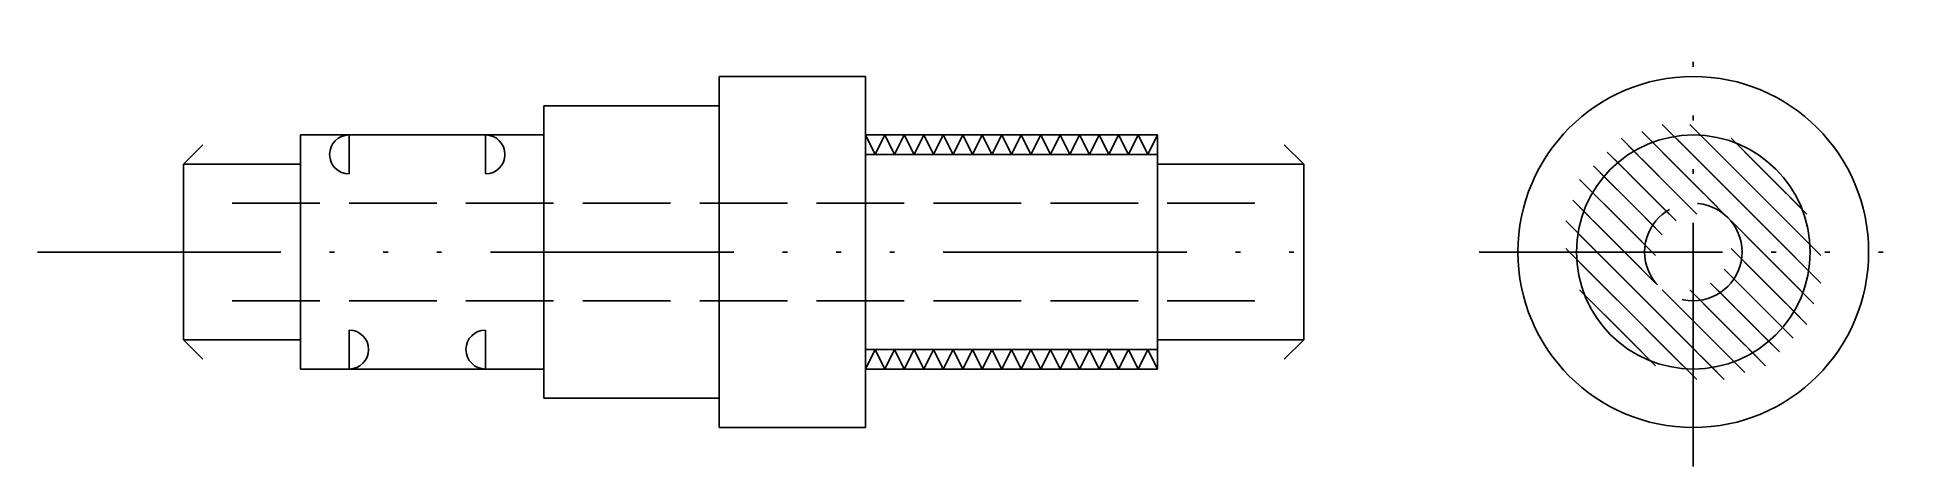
# Model space of a CAD drawing. Header units: millimetres. Extents: x 15 to 207, y 78 to 122.
import ezdxf

# ---------------------------------------------------------------- set-up
doc = ezdxf.new("R2010")
doc.units = ezdxf.units.MM
doc.linetypes.add('CENTER', pattern=[46.5, 25, -5, 0.5, -5, 0.5, -5, 0.5, -5])
doc.linetypes.add('DASHED', pattern=[12, 9, -3])
for name, color, linetype in [('CENTER', 1, 'CENTER'), ('DASHED', 2, 'DASHED'), ('HATCH', 4, 'Continuous'), ('KEYWAY', 6, 'Continuous'), ('SOLID', 7, 'Continuous'), ('THREAD', 5, 'Continuous')]:
    doc.layers.add(name, color=color, linetype=linetype)

msp = doc.modelspace()

# ---------------------------------------------------------------- linework, layer by layer
at = {"layer": 'CENTER'}
for p, q in [((185, 78), (185, 122)), ((15, 100), (145, 100)), ((163, 100), (207, 100))]:
    msp.add_line(p, q, dxfattribs=at)
at = {"layer": 'DASHED'}
for p, q in [((35, 105), (140, 105)), ((35, 95), (140, 95))]:
    msp.add_line(p, q, dxfattribs=at)
msp.add_circle((185, 100), 5, dxfattribs=at)
at = {"layer": 'HATCH'}
for p, q in [((181.11, 108.13), (177.58, 111.67)), ((183.23, 108.84), (179.7, 112.37)), ((183.94, 108.13), (180.4, 111.67)), ((185.35, 109.55), (181.82, 113.08)), ((186.06, 108.84), (182.53, 112.37)), ((186.77, 108.13), (183.23, 111.67)), ((188.18, 109.55), (184.65, 113.08)), ((188.89, 108.84), (185.35, 112.37)), ((189.6, 108.13), (186.06, 111.67)), ((192.42, 108.13), (188.89, 111.67)), ((179.7, 106.72), (176.16, 110.25)), ((180.4, 106.01), (176.87, 109.55)), ((181.82, 107.42), (178.28, 110.96)), ((182.53, 106.72), (178.99, 110.25)), ((183.23, 106.01), (179.7, 109.55)), ((184.65, 107.42), (181.11, 110.96)), ((185.35, 106.72), (181.82, 110.25)), ((186.06, 106.01), (182.53, 109.55)), ((187.47, 107.42), (183.94, 110.96)), ((188.18, 106.72), (184.65, 110.25)), ((188.89, 106.01), (185.35, 109.55)), ((190.3, 107.42), (186.77, 110.96)), ((191.01, 106.72), (187.47, 110.25)), ((191.72, 106.01), (188.18, 109.55)), ((193.13, 107.42), (189.6, 110.96)), ((193.84, 106.72), (190.3, 110.25)), ((194.55, 106.01), (191.01, 109.55)), ((178.28, 105.3), (174.75, 108.84)), ((178.99, 104.6), (175.45, 108.13)), ((181.11, 105.3), (177.58, 108.84)), ((181.82, 104.6), (178.28, 108.13)), ((183.94, 105.3), (180.4, 108.84)), ((184.65, 104.6), (181.11, 108.13)), ((186.77, 105.3), (183.23, 108.84)), ((187.47, 104.6), (183.94, 108.13)), ((189.6, 105.3), (186.06, 108.84)), ((190.3, 104.6), (186.77, 108.13)), ((192.42, 105.3), (188.89, 108.84)), ((193.13, 104.6), (189.6, 108.13)), ((195.25, 105.3), (191.72, 108.84)), ((195.96, 104.6), (192.42, 108.13)), ((176.87, 103.89), (173.33, 107.42)), ((177.58, 103.18), (174.04, 106.72)), ((178.28, 102.47), (174.75, 106.01)), ((179.7, 103.89), (176.16, 107.42)), ((180.4, 103.18), (176.87, 106.72)), ((181.11, 102.47), (177.58, 106.01)), ((182.53, 103.89), (178.99, 107.42)), ((183.23, 103.18), (179.7, 106.72)), ((185.35, 103.89), (181.82, 107.42)), ((188.18, 103.89), (184.65, 107.42)), ((191.01, 103.89), (187.47, 107.42)), ((191.72, 103.18), (188.18, 106.72)), ((192.42, 102.47), (188.89, 106.01)), ((193.84, 103.89), (190.3, 107.42)), ((194.55, 103.18), (191.01, 106.72)), ((195.25, 102.47), (191.72, 106.01)), ((196.67, 103.89), (193.13, 107.42)), ((176.16, 101.77), (172.63, 105.3)), ((176.87, 101.06), (173.33, 104.6)), ((177.58, 100.35), (174.04, 103.89)), ((178.99, 101.77), (175.45, 105.3)), ((179.7, 101.06), (176.16, 104.6)), ((180.4, 100.35), (176.87, 103.89)), ((181.82, 101.77), (178.28, 105.3)), ((193.13, 101.77), (189.6, 105.3)), ((193.84, 101.06), (190.3, 104.6)), ((194.55, 100.35), (191.01, 103.89)), ((195.96, 101.77), (192.42, 105.3)), ((196.67, 101.06), (193.13, 104.6)), ((197.37, 100.35), (193.84, 103.89)), ((175.45, 99.65), (171.92, 103.18)), ((176.16, 98.94), (172.63, 102.47)), ((176.87, 98.23), (173.33, 101.77)), ((178.28, 99.65), (174.75, 103.18)), ((178.99, 98.94), (175.45, 102.47)), ((179.7, 98.23), (176.16, 101.77)), ((181.11, 99.65), (177.58, 103.18)), ((192.42, 99.65), (188.89, 103.18)), ((193.13, 98.94), (189.6, 102.47)), ((193.84, 98.23), (190.3, 101.77)), ((195.25, 99.65), (191.72, 103.18)), ((195.96, 98.94), (192.42, 102.47)), ((196.67, 98.23), (193.13, 101.77)), ((198.08, 99.65), (194.55, 103.18)), ((175.45, 96.82), (171.92, 100.35)), ((177.58, 97.53), (174.04, 101.06)), ((178.28, 96.82), (174.75, 100.35)), ((180.4, 97.53), (176.87, 101.06)), ((181.11, 96.82), (177.58, 100.35)), ((192.42, 96.82), (188.89, 100.35)), ((194.55, 97.53), (191.01, 101.06)), ((195.25, 96.82), (191.72, 100.35)), ((197.37, 97.53), (193.84, 101.06)), ((198.08, 96.82), (194.55, 100.35)), ((176.16, 96.11), (172.63, 99.65)), ((176.87, 95.4), (173.33, 98.94)), ((177.58, 94.7), (174.04, 98.23)), ((178.99, 96.11), (175.45, 99.65)), ((179.7, 95.4), (176.16, 98.94)), ((180.4, 94.7), (176.87, 98.23)), ((191.72, 94.7), (188.18, 98.23)), ((193.13, 96.11), (189.6, 99.65)), ((193.84, 95.4), (190.3, 98.94)), ((194.55, 94.7), (191.01, 98.23)), ((195.96, 96.11), (192.42, 99.65)), ((196.67, 95.4), (193.13, 98.94)), ((197.37, 94.7), (193.84, 98.23)), ((176.87, 92.58), (173.33, 96.11)), ((178.28, 93.99), (174.75, 97.53)), ((178.99, 93.28), (175.45, 96.82)), ((179.7, 92.58), (176.16, 96.11)), ((181.11, 93.99), (177.58, 97.53)), ((181.82, 93.28), (178.28, 96.82)), ((182.53, 92.58), (178.99, 96.11)), ((185.35, 92.58), (181.82, 96.11)), ((188.18, 92.58), (184.65, 96.11)), ((190.3, 93.28), (186.77, 96.82)), ((191.01, 92.58), (187.47, 96.11)), ((192.42, 93.99), (188.89, 97.53)), ((193.13, 93.28), (189.6, 96.82)), ((193.84, 92.58), (190.3, 96.11)), ((195.25, 93.99), (191.72, 97.53)), ((195.96, 93.28), (192.42, 96.82)), ((196.67, 92.58), (193.13, 96.11)), ((177.58, 91.87), (174.04, 95.4)), ((178.28, 91.16), (174.75, 94.7)), ((180.4, 91.87), (176.87, 95.4)), ((181.11, 91.16), (177.58, 94.7)), ((183.23, 91.87), (179.7, 95.4)), ((183.94, 91.16), (180.4, 94.7)), ((186.06, 91.87), (182.53, 95.4)), ((186.77, 91.16), (183.23, 94.7)), ((188.89, 91.87), (185.35, 95.4)), ((189.6, 91.16), (186.06, 94.7)), ((191.72, 91.87), (188.18, 95.4)), ((192.42, 91.16), (188.89, 94.7)), ((194.55, 91.87), (191.01, 95.4)), ((195.25, 91.16), (191.72, 94.7)), ((178.99, 90.45), (175.45, 93.99)), ((179.7, 89.75), (176.16, 93.28)), ((180.4, 89.04), (176.87, 92.58)), ((181.82, 90.45), (178.28, 93.99)), ((182.53, 89.75), (178.99, 93.28)), ((183.23, 89.04), (179.7, 92.58)), ((184.65, 90.45), (181.11, 93.99)), ((185.35, 89.75), (181.82, 93.28)), ((186.06, 89.04), (182.53, 92.58)), ((187.47, 90.45), (183.94, 93.99)), ((188.18, 89.75), (184.65, 93.28)), ((188.89, 89.04), (185.35, 92.58)), ((190.3, 90.45), (186.77, 93.99)), ((191.01, 89.75), (187.47, 93.28)), ((191.72, 89.04), (188.18, 92.58)), ((193.13, 90.45), (189.6, 93.99)), ((193.84, 89.75), (190.3, 93.28)), ((181.11, 88.33), (177.58, 91.87)), ((183.94, 88.33), (180.4, 91.87)), ((184.65, 87.63), (181.11, 91.16)), ((185.35, 86.92), (181.82, 90.45)), ((186.77, 88.33), (183.23, 91.87)), ((187.47, 87.63), (183.94, 91.16)), ((188.18, 86.92), (184.65, 90.45)), ((189.6, 88.33), (186.06, 91.87)), ((190.3, 87.63), (186.77, 91.16)), ((192.42, 88.33), (188.89, 91.87))]:
    msp.add_line(p, q, dxfattribs=at)
at = {"layer": 'KEYWAY'}
for p, q in [((47, 112), (61, 112)), ((47, 112), (47, 108)), ((61, 112), (61, 108)), ((47, 88), (47, 92)), ((61, 88), (61, 92)), ((47, 88), (61, 88))]:
    msp.add_line(p, q, dxfattribs=at)
for centre, start, end in [((47, 110), 90, 270), ((61, 110), 270, 90), ((47, 90), 270, 90), ((61, 90), 90, 270)]:
    msp.add_arc(centre, 2, start, end, dxfattribs=at)
at = {"layer": 'SOLID'}
for p, q in [((85, 118), (100, 118)), ((85, 85), (85, 118)), ((100, 118), (100, 88)), ((67, 115), (85, 115)), ((67, 88), (67, 115)), ((85, 115), (85, 82)), ((42, 112), (67, 112)), ((42, 91), (42, 112)), ((67, 112), (67, 85)), ((100, 82), (100, 112)), ((130, 112), (130, 91)), ((30, 109), (32, 111)), ((145, 109), (143, 111)), ((30, 109), (42, 109)), ((30, 91), (30, 109)), ((42, 109), (42, 88)), ((130, 109), (145, 109)), ((130, 88), (130, 109)), ((145, 91), (145, 109)), ((30, 91), (42, 91)), ((30, 91), (32, 89)), ((130, 91), (145, 91)), ((145, 91), (143, 89)), ((42, 88), (67, 88)), ((67, 85), (85, 85)), ((85, 82), (100, 82))]:
    msp.add_line(p, q, dxfattribs=at)
for radius in [18, 12]:
    msp.add_circle((185, 100), radius, dxfattribs=at)
at = {"layer": 'THREAD'}
for p, q in [((100, 112), (130, 112)), ((100, 112), (101, 110)), ((101, 110), (102, 112)), ((102, 112), (103, 110)), ((103, 110), (104, 112)), ((104, 112), (105, 110)), ((105, 110), (106, 112)), ((106, 112), (107, 110)), ((107, 110), (108, 112)), ((108, 112), (109, 110)), ((109, 110), (110, 112)), ((110, 112), (111, 110)), ((111, 110), (112, 112)), ((112, 112), (113, 110)), ((113, 110), (114, 112)), ((114, 112), (115, 110)), ((115, 110), (116, 112)), ((116, 112), (117, 110)), ((117, 110), (118, 112)), ((118, 112), (119, 110)), ((119, 110), (120, 112)), ((120, 112), (121, 110)), ((121, 110), (122, 112)), ((122, 112), (123, 110)), ((123, 110), (124, 112)), ((124, 112), (125, 110)), ((125, 110), (126, 112)), ((126, 112), (127, 110)), ((127, 110), (128, 112)), ((128, 112), (129, 110)), ((129, 110), (130, 112)), ((100, 110), (130, 110)), ((100, 90), (130, 90)), ((100, 88), (101, 90)), ((101, 90), (102, 88)), ((102, 88), (103, 90)), ((103, 90), (104, 88)), ((104, 88), (105, 90)), ((105, 90), (106, 88)), ((106, 88), (107, 90)), ((107, 90), (108, 88)), ((108, 88), (109, 90)), ((109, 90), (110, 88)), ((110, 88), (111, 90)), ((111, 90), (112, 88)), ((112, 88), (113, 90)), ((113, 90), (114, 88)), ((114, 88), (115, 90)), ((115, 90), (116, 88)), ((116, 88), (117, 90)), ((117, 90), (118, 88)), ((118, 88), (119, 90)), ((119, 90), (120, 88)), ((120, 88), (121, 90)), ((121, 90), (122, 88)), ((122, 88), (123, 90)), ((123, 90), (124, 88)), ((124, 88), (125, 90)), ((125, 90), (126, 88)), ((126, 88), (127, 90)), ((127, 90), (128, 88)), ((128, 88), (129, 90)), ((129, 90), (130, 88)), ((100, 88), (130, 88))]:
    msp.add_line(p, q, dxfattribs=at)

doc.saveas('drawing.dxf')
